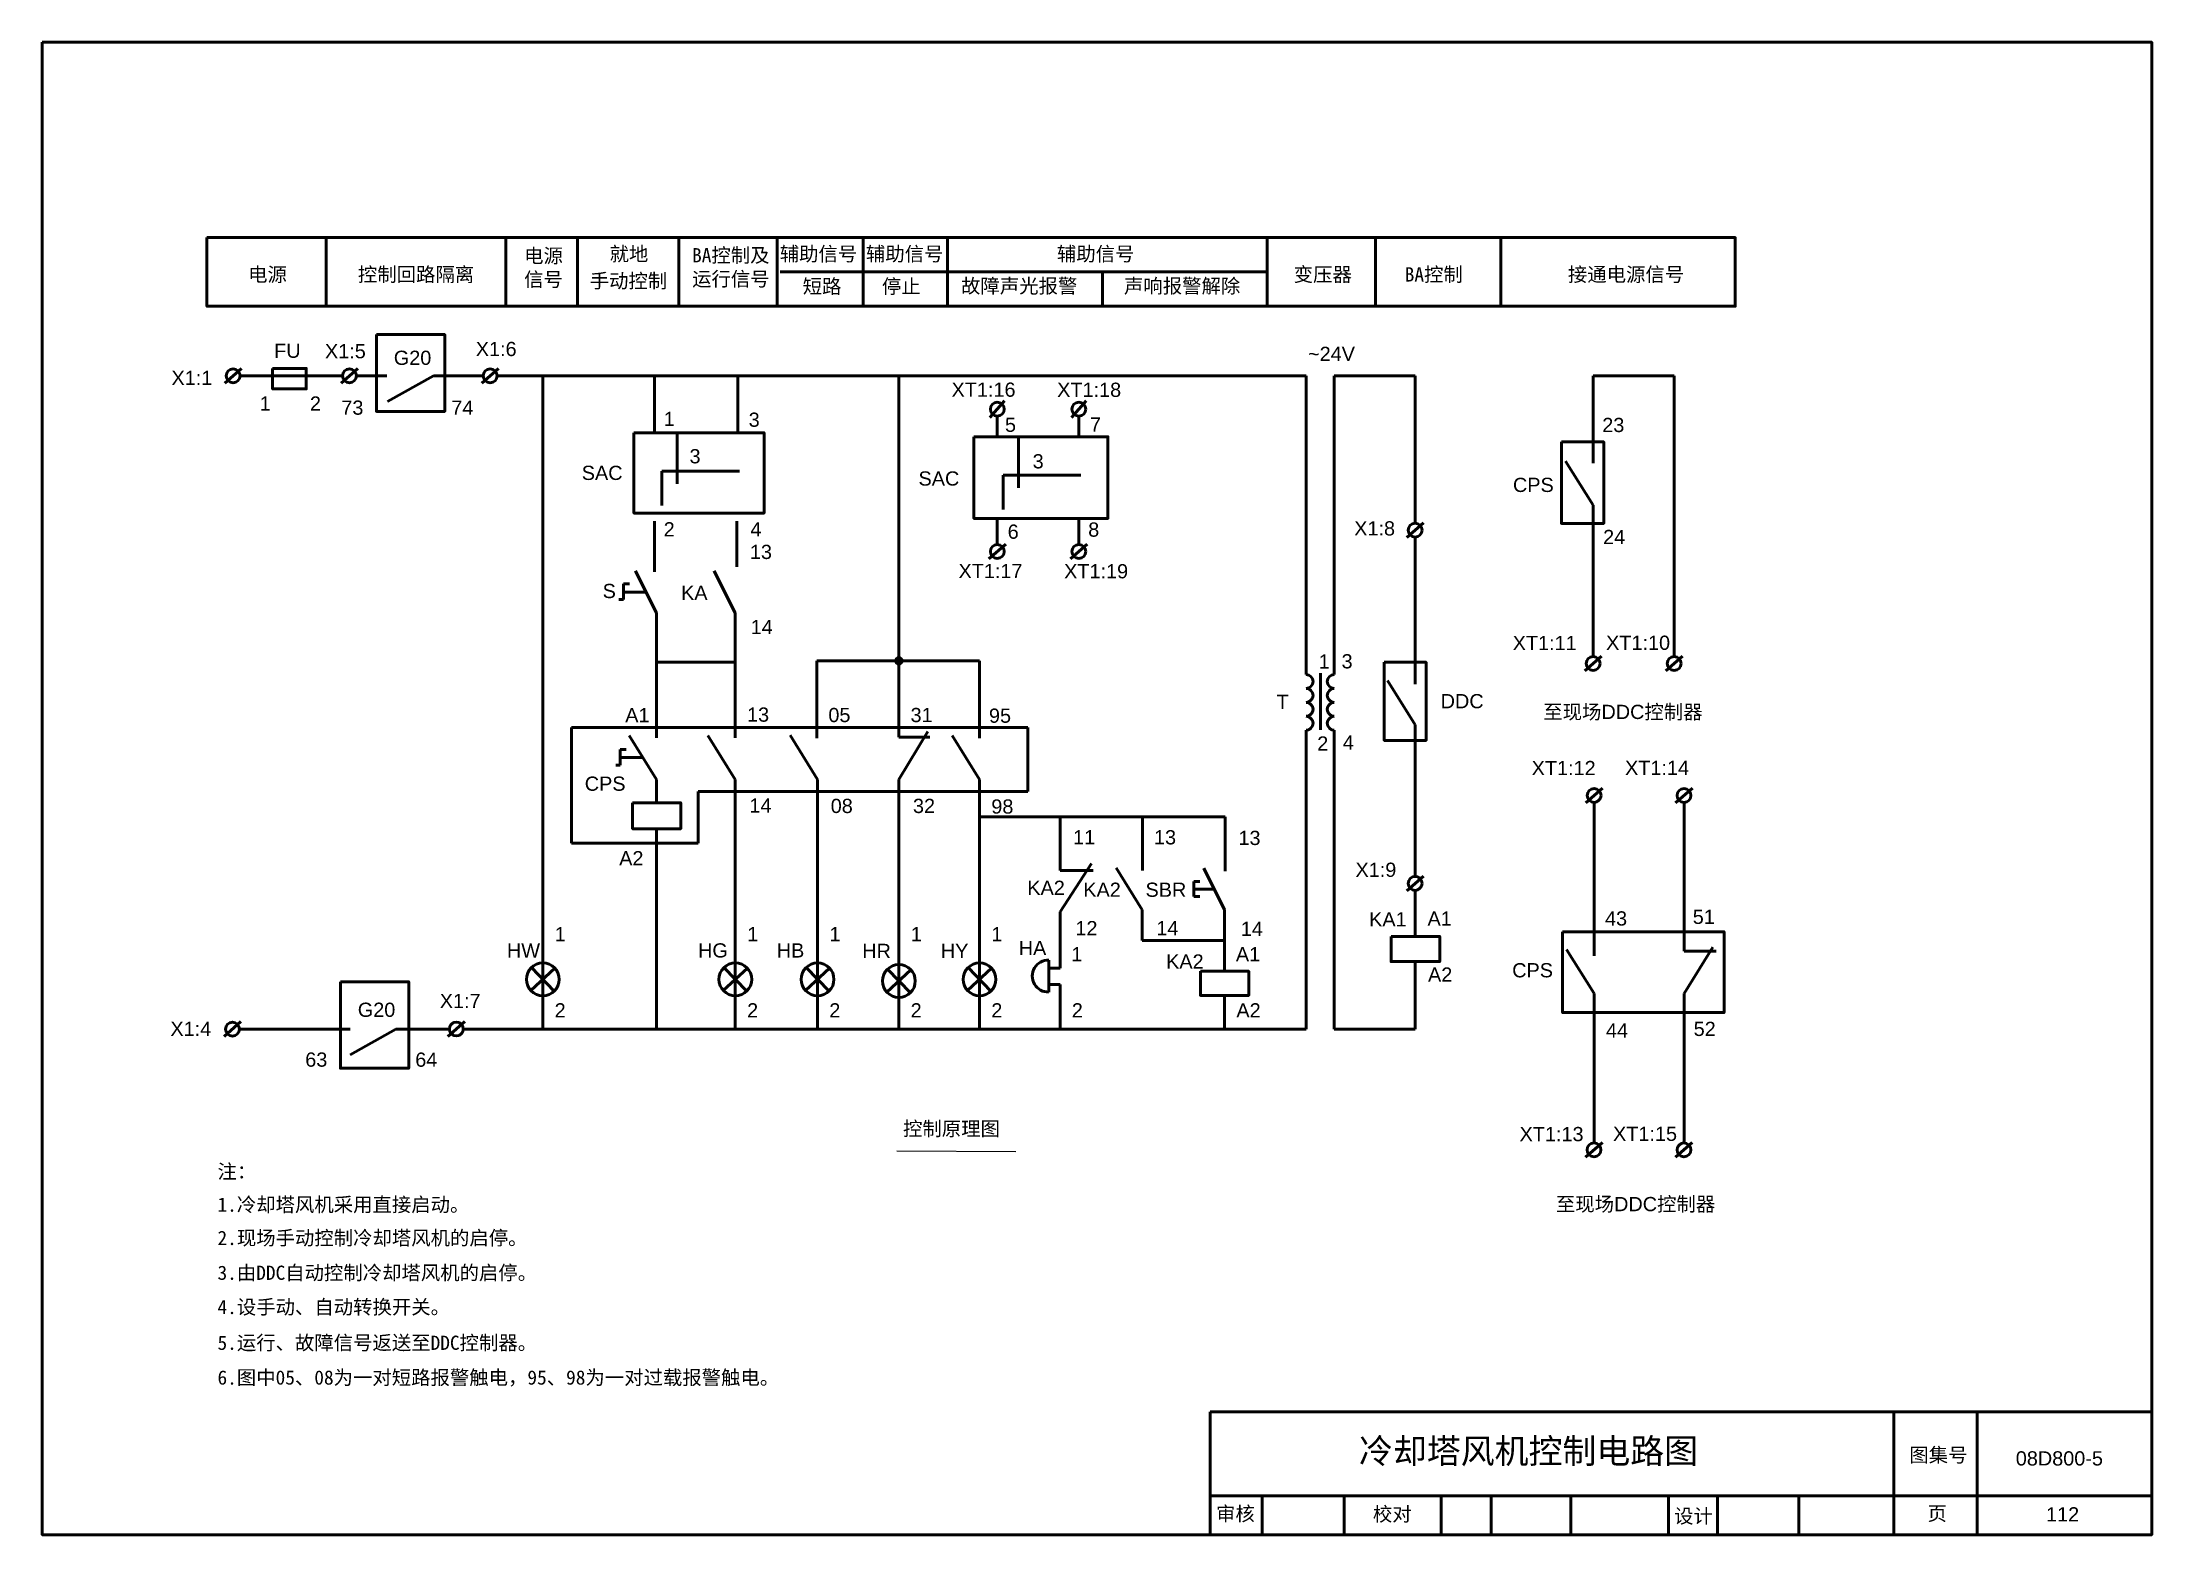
# Model space of a CAD drawing. Header units: millimetres. Extents: x 5809 to 12778, y 2843 to 6004.
# Drawn here: x 5809 to 6106, y 2842.9 to 3052.9 of the extents above; entities outside this region: 5.
import ezdxf

# ---------------------------------------------------------------- set-up
doc = ezdxf.new("R2010")
doc.units = ezdxf.units.MM
doc.layers.add('文字', color=7, linetype='Continuous', lineweight=25)
doc.layers.add('粗实线', color=7, linetype='Continuous', lineweight=50)
doc.styles.get("Standard").update_dxf_attribs({"font": 'arial.ttf'})

msp = doc.modelspace()

# ---------------------------------------------------------------- hatches: boundary and pattern name
at = {"layer": '粗实线'}
h = msp.add_hatch(color=18, dxfattribs=at)
h.dxf.hatch_style = 1
h.paths.add_polyline_path([(5929.2, 2965.83, 1), (5930.11, 2965.83, 1)])

# ---------------------------------------------------------------- linework, layer by layer
at = {"layer": '文字'}
msp.add_line((5929.36, 2896.9), (5946.11, 2896.81), dxfattribs=at)
at = {"layer": '粗实线'}
for p, q in [((12620.74, 5964.14), (12624.47, 5970.28)), ((12620.74, 5970.02), (12624.56, 5970.02)), ((5849.02, 3025.37), (5849.02, 3015.72)), ((5874.32, 3025.37), (5874.32, 3015.72)), ((5884.4, 3025.37), (5884.4, 3015.72)), ((5898.69, 3025.37), (5898.69, 3015.72)), ((5912.54, 3025.37), (5912.54, 3015.72)), ((5924.62, 3025.37), (5924.62, 3015.72)), ((5936.52, 3025.37), (5936.52, 3015.72)), ((5981.51, 3025.37), (5981.51, 3015.72)), ((5996.77, 3025.37), (5996.77, 3015.72)), ((6014.42, 3025.37), (6014.42, 3015.72)), ((5912.92, 3020.55), (5981.51, 3020.55)), ((5958.32, 3020.55), (5958.32, 3015.72)), ((5834.74, 3004.89), (5837.1, 3006.97)), ((5851.32, 3005.92), (5836.88, 3005.92)), ((5851.12, 3004.89), (5853.48, 3006.97)), ((5857.55, 3005.92), (5853.28, 3005.92)), ((5864.12, 3005.92), (5857.68, 3002.29)), ((5871.14, 3005.92), (5864.12, 3005.92)), ((5870.94, 3004.89), (5873.3, 3006.97)), ((5986.98, 3005.92), (5873.1, 3005.92)), ((5879.53, 3005.92), (5879.53, 2914.02)), ((5895.26, 3005.92), (5895.26, 2997.91)), ((5906.99, 3005.92), (5906.99, 2997.91)), ((5929.66, 3005.92), (5929.66, 2966.28)), ((5986.98, 2963.89), (5986.98, 3005.92)), ((5990.95, 3005.92), (6002.33, 3005.92)), ((5990.95, 2963.89), (5990.95, 3005.92)), ((6002.33, 3005.92), (6002.33, 2985.17)), ((6027.39, 3005.92), (6038.8, 3005.92)), ((6027.39, 2993.62), (6027.39, 3005.92)), ((6038.8, 3005.92), (6038.8, 2966.43)), ((5944.54, 3002.41), (5942.46, 3000.05)), ((5943.51, 3000.26), (5943.51, 2997.36)), ((5956.04, 3002.41), (5953.96, 3000.05)), ((5955, 3000.26), (5955, 2997.36)), ((5898.46, 2997.91), (5898.46, 2990.71)), ((5946.5, 2997.36), (5946.5, 2990.16)), ((6027.39, 2987.71), (6023.52, 2993.92)), ((5896.3, 2987.67), (5896.3, 2992.51)), ((5896.3, 2992.51), (5907.23, 2992.51)), ((5944.33, 2987.12), (5944.33, 2991.96)), ((5944.33, 2991.96), (5955.27, 2991.96)), ((5895.25, 2985.48), (5895.25, 2978.33)), ((5906.82, 2985.48), (5906.82, 2979.07)), ((5943.51, 2982.18), (5943.51, 2985.86)), ((5955, 2982.18), (5955, 2985.86)), ((6001.15, 2983.16), (6003.51, 2985.24)), ((6027.39, 2966.43), (6027.39, 2987.71)), ((5942.33, 2980.17), (5944.69, 2982.25)), ((5953.82, 2980.17), (5956.18, 2982.25)), ((6002.33, 2983.22), (6002.33, 2962.54)), ((5890.87, 2975.5), (5890.87, 2976.65)), ((5890.87, 2976.65), (5891.71, 2976.65)), ((5895.55, 2972.52), (5892.56, 2978.48)), ((5906.63, 2972.52), (5903.63, 2978.48)), ((5890.87, 2974.43), (5890.22, 2974.43)), ((5894.05, 2975.5), (5890.87, 2975.5)), ((5890.87, 2975.5), (5890.87, 2974.43)), ((5895.55, 2954.97), (5895.55, 2972.52)), ((5906.63, 2954.97), (5906.63, 2972.52)), ((5895.55, 2965.62), (5906.63, 2965.62)), ((5918.12, 2954.95), (5918.12, 2965.83)), ((5918.12, 2965.83), (5929.2, 2965.83)), ((5929.66, 2965.37), (5929.66, 2955.1)), ((5930.11, 2965.83), (5941.01, 2965.83)), ((5941.01, 2965.83), (5941.01, 2954.95)), ((5989.02, 2964.1), (5989.02, 2956.12)), ((6026.21, 2964.42), (6028.57, 2966.5)), ((6037.62, 2964.41), (6039.98, 2966.49)), ((6002.33, 2956.84), (5998.46, 2963.05)), ((5883.58, 2940.19), (5883.58, 2956.44)), ((5883.58, 2956.44), (5947.79, 2956.44)), ((5895.55, 2949.11), (5891.68, 2955.32)), ((5906.63, 2949.11), (5902.76, 2955.32)), ((5918.21, 2949.14), (5914.34, 2955.35)), ((5933.71, 2955.9), (5929.66, 2949.14)), ((5941.01, 2949.11), (5937.14, 2955.32)), ((5947.79, 2956.44), (5947.79, 2947.46)), ((5986.98, 2914.02), (5986.98, 2956.06)), ((5990.95, 2914.02), (5990.95, 2956.06)), ((6002.33, 2956.84), (6002.33, 2935.49)), ((5890.44, 2952.22), (5890.44, 2953.37)), ((5890.44, 2953.37), (5891.28, 2953.37)), ((5893.62, 2952.22), (5890.44, 2952.22)), ((5890.44, 2952.22), (5890.44, 2951.14)), ((5929.66, 2955.1), (5934, 2955.1)), ((5890.44, 2951.14), (5889.79, 2951.14)), ((5895.55, 2945.86), (5895.55, 2949.14)), ((5901.4, 2947.46), (5901.4, 2940.19)), ((5947.79, 2947.46), (5901.4, 2947.46)), ((5906.63, 2914.02), (5906.63, 2949.14)), ((5918.21, 2914.02), (5918.21, 2949.14)), ((5929.66, 2949.14), (5929.66, 2914.02)), ((5941.01, 2949.11), (5941.01, 2914.02)), ((6026.35, 2945.85), (6028.71, 2947.93)), ((6039.01, 2945.84), (6041.37, 2947.92)), ((5941.01, 2943.87), (5975.58, 2943.87)), ((5952.34, 2943.87), (5952.34, 2936.33)), ((5963.96, 2943.87), (5963.96, 2936.33)), ((5975.58, 2943.87), (5975.58, 2936.23)), ((6027.53, 2945.91), (6027.53, 2924.34)), ((6040.19, 2945.91), (6040.19, 2924.99)), ((5895.55, 2942.19), (5895.55, 2914.02)), ((5901.4, 2940.19), (5883.58, 2940.19)), ((5956.78, 2937.29), (5952.34, 2930.5)), ((5952.34, 2936.33), (5957.03, 2936.33)), ((5963.93, 2930.81), (5960.26, 2936.68)), ((5971.2, 2933.72), (5971.2, 2934.78)), ((5971.2, 2934.78), (5972.03, 2934.78)), ((5975.51, 2930.81), (5972.57, 2936.63)), ((6001.15, 2933.47), (6003.51, 2935.55)), ((5974.04, 2933.72), (5971.2, 2933.72)), ((5971.2, 2933.72), (5971.2, 2932.65)), ((5971.2, 2932.65), (5972.03, 2932.65)), ((6002.33, 2933.53), (6002.33, 2927.06)), ((5952.34, 2930.5), (5952.34, 2922.59)), ((5963.93, 2926.48), (5963.93, 2930.81)), ((5975.51, 2922.16), (5975.51, 2930.81)), ((5975.51, 2926.48), (5963.93, 2926.48)), ((6040.19, 2919), (6044.26, 2925.53)), ((5881.23, 2922.57), (5877.83, 2919.44)), ((5877.92, 2922.67), (5881.14, 2919.35)), ((5908.33, 2922.57), (5904.93, 2919.44)), ((5905.02, 2922.67), (5908.24, 2919.35)), ((5919.91, 2922.57), (5916.5, 2919.44)), ((5916.59, 2922.67), (5919.82, 2919.35)), ((5942.71, 2922.57), (5939.31, 2919.44)), ((5939.4, 2922.67), (5942.62, 2919.35)), ((5950.77, 2923.7), (5950.75, 2919.22)), ((5952.34, 2922.59), (5950.75, 2922.59)), ((6002.33, 2923.51), (6002.33, 2914.02)), ((6027.53, 2919), (6023.66, 2925.21)), ((6040.19, 2924.99), (6040.19, 2924.99)), ((6040.19, 2924.99), (6044.71, 2924.97)), ((5931.36, 2922.34), (5927.95, 2919.21)), ((5928.04, 2922.44), (5931.27, 2919.12)), ((5950.75, 2920.29), (5952.34, 2920.29)), ((5952.34, 2920.29), (5952.34, 2914.02)), ((5975.51, 2918.76), (5975.51, 2914.02)), ((6027.53, 2919), (6027.53, 2898)), ((6040.19, 2919), (6040.19, 2897.99)), ((5834.66, 2912.97), (5837.01, 2915.06)), ((5836.81, 2914.02), (5852.4, 2914.02)), ((5858.83, 2914.02), (5852.4, 2910.39)), ((5858.83, 2914.02), (5866.37, 2914.02)), ((5866.17, 2912.99), (5868.53, 2915.07)), ((5868.33, 2914.02), (5986.98, 2914.02)), ((6002.33, 2914.02), (5990.95, 2914.02)), ((6026.34, 2895.98), (6028.7, 2898.06)), ((6039, 2895.98), (6041.36, 2898.06)), ((5973.46, 2842.86), (5973.46, 2860.14)), ((5973.46, 2860.14), (6106.05, 2860.14)), ((6069.71, 2860.14), (6069.71, 2842.86)), ((6081.47, 2860.14), (6081.47, 2842.86)), ((5973.46, 2848.34), (6106.05, 2848.34)), ((5980.81, 2848.34), (5980.81, 2842.86)), ((5992.36, 2848.34), (5992.36, 2842.86)), ((6005.98, 2848.34), (6005.98, 2842.86)), ((6013.03, 2848.34), (6013.03, 2842.86)), ((6024.25, 2848.34), (6024.25, 2842.86)), ((6038.02, 2848.34), (6038.02, 2842.86)), ((6044.92, 2848.34), (6044.92, 2842.86)), ((6056.34, 2848.34), (6056.34, 2842.86))]:
    msp.add_line(p, q, dxfattribs=at)
for points in [[(5809.05, 3052.86), (6106.05, 3052.86), (6106.05, 2842.86), (5809.05, 2842.86)], [(5832.25, 3025.37), (6047.41, 3025.37), (6047.41, 3015.72), (5832.25, 3015.72)], [(5856.11, 3011.72), (5865.73, 3011.72), (5865.73, 3000.92), (5856.11, 3000.92)], [(5841.48, 3006.96), (5846.23, 3006.96), (5846.23, 3004.08), (5841.48, 3004.08)], [(5892.36, 2997.91), (5910.69, 2997.91), (5910.69, 2986.62), (5892.36, 2986.62)], [(5940.23, 2997.36), (5959.08, 2997.36), (5959.08, 2985.86), (5940.23, 2985.86)], [(6022.93, 2996.62), (6028.9, 2996.62), (6028.9, 2985.15), (6022.93, 2985.15)], [(5997.98, 2965.63), (6003.88, 2965.63), (6003.88, 2954.63), (5997.98, 2954.63)], [(5892.17, 2945.86), (5898.94, 2945.86), (5898.94, 2942.19), (5892.17, 2942.19)], [(5998.95, 2927.06), (6005.8, 2927.06), (6005.8, 2923.51), (5998.95, 2923.51)], [(6023.09, 2927.7), (6045.84, 2927.7), (6045.84, 2916.34), (6023.09, 2916.34)], [(5851.03, 2920.66), (5860.65, 2920.66), (5860.65, 2908.51), (5851.03, 2908.51)], [(5972.11, 2922.16), (5978.91, 2922.16), (5978.91, 2918.76), (5972.11, 2918.76)]]:
    msp.add_lwpolyline(points, close=True, dxfattribs=at)
for centre, radius in [((5835.92, 3005.93), 0.977), ((5852.3, 3005.92), 0.977), ((5872.12, 3005.92), 0.977), ((5943.51, 3001.23), 0.977), ((5955, 3001.23), 0.977), ((6002.33, 2984.2), 0.977), ((5943.51, 2981.21), 0.977), ((5955, 2981.21), 0.977), ((5929.66, 2965.83), 0.454), ((6027.39, 2965.45), 0.977), ((6038.8, 2965.45), 0.977), ((6027.53, 2946.89), 0.977), ((6040.19, 2946.88), 0.977), ((6002.33, 2934.51), 0.977), ((5879.53, 2921.01), 2.31), ((5906.63, 2921.01), 2.31), ((5918.21, 2921.01), 2.31), ((5929.66, 2920.78), 2.31), ((5941.01, 2921.01), 2.31), ((5835.83, 2914.01), 0.977), ((5867.35, 2914.02), 0.977), ((6027.52, 2897.02), 0.977), ((6040.18, 2897.01), 0.977)]:
    msp.add_circle(centre, radius, dxfattribs=at)
for centre, radius, start, end in [((5986.98, 2962.91), 0.979, 270, 90), ((5986.98, 2960.96), 0.979, 270, 90), ((5990.95, 2962.91), 0.979, 90, 270), ((5990.95, 2960.96), 0.979, 90, 270), ((5986.98, 2959), 0.979, 270, 90), ((5990.95, 2959), 0.979, 90, 270), ((5986.98, 2957.04), 0.979, 270, 90), ((5990.95, 2957.04), 0.979, 90, 270), ((5950.67, 2921.46), 2.24, 87.4426, 272.1046)]:
    msp.add_arc(centre, radius, start, end, dxfattribs=at)

# ---------------------------------------------------------------- texts
at = {"layer": '文字', "char_height": 2, "attachment_point": 1}
for s, width, heights, insert in [('A1', 7.9741, [0], (12774.82, 5809.01)), ('A2', 7.9741, [0], (12774.82, 5801.53)), ('{\\fSimSun|b0|i0|c134|p2;电源信号}', 7.9741, [0], (5876.9, 3023.82)), ('{\\fSimSun|b0|i0|c134|p2;就地}', 7.9741, [0], (5888.92, 3024.08)), ('{\\fSimSun|b0|i0|c134|p2;BA控制及运行信号}', 12.7455, [0], (5900.54, 3023.89)), ('{\\fSimSun|b0|i0|c134|p2;辅助信号}', 14.5032, [0], (5912.88, 3024.08)), ('{\\fSimSun|b0|i0|c134|p2;辅助信号}', 14.5032, [0], (5925.02, 3024.08)), ('{\\fSimSun|b0|i0|c134|p2;辅助信号}', 14.5032, [0], (5951.91, 3024.08)), ('{\\fSimSun|b0|i0|c134|p2;电源}', 7.9741, [0], (5838.04, 3021.19)), ('{\\fSimSun|b0|i0|c134|p2;控制回路隔离}', 18.5664, [0], (5853.5, 3021.19)), ('{\\fSimSun|b0|i0|c134|p2;手动控制}', 16.2379, [0], (5886.13, 3020.29)), ('{\\fSimSun|b0|i0|c134|p2;变压器}', 13.0158, [0], (5985.24, 3021.19)), ('{\\fSimSun|b0|i0|c134|p2;BA控制}', 12.7455, [0], (6000.87, 3021.19)), ('{\\fSimSun|b0|i0|c134|p2;接通电源信号}', 20.9136, [0], (6023.85, 3021.19)), ('{\\fSimSun|b0|i0|c134|p2;短路}', 16.2379, [0], (5916.11, 3019.51)), ('{\\fSimSun|b0|i0|c134|p2;停止}', 16.2379, [0], (5927.26, 3019.51)), ('{\\fSimSun|b0|i0|c134|p2;故障声光报警}', 19.3808, [0], (5938.41, 3019.57)), ('{\\fSimSun|b0|i0|c134|p2;声响报警解除}', 19.2361, [0], (5961.35, 3019.57)), ('FU', 7.9741, [0], (5841.7, 3010.45)), ('X1:5', 7.9741, [0], (5848.86, 3010.39)), ('G20', 7.9741, [0], (5858.55, 3009.46)), ('X1:6', 7.9741, [0], (5870.09, 3010.7)), ('~24V', 7.9741, [0], (5987.26, 3010.01)), ('X1:1', 7.9741, [0], (5827.25, 3006.63)), ('1', 7.9741, [0], (5839.67, 3003.04)), ('2', 7.9741, [0], (5846.74, 3003.02)), ('XT1:16', 7.9741, [0], (5937.07, 3004.98)), ('XT1:18', 7.9741, [0], (5951.94, 3004.96)), ('73', 7.9741, [0], (5851.16, 3002.45)), ('74', 7.9741, [0], (5866.64, 3002.44)), ('1', 7.9741, [0], (5896.55, 3000.86)), ('3', 7.9741, [0], (5908.51, 3000.75)), ('5', 7.9741, [0], (5944.59, 3000.04)), ('7', 7.9741, [0], (5956.56, 3000.08)), ('23', 7.9741, [0], (6028.68, 3000.01)), ('3', 7.9741, [0], (5900.18, 2995.61)), ('3', 7.9741, [0], (5948.49, 2994.9)), ('SAC', 7.9741, [0], (5885.01, 2993.27)), ('SAC', 7.9741, [0], (5932.42, 2992.48)), ('CPS', 7.9741, [0], (6016.11, 2991.58)), ('2', 7.9741, [0], (5896.54, 2985.33)), ('4', 7.9741, [0], (5908.75, 2985.33)), ('6', 7.9741, [0], (5944.97, 2985)), ('8', 7.9741, [0], (5956.31, 2985.29)), ('X1:8', 7.9741, [0], (5993.76, 2985.46)), ('13', 7.9741, [0], (5908.68, 2982.15)), ('24', 7.9741, [0], (6028.8, 2984.25)), ('XT1:17', 7.9741, [0], (5938.05, 2979.46)), ('XT1:19', 7.9741, [0], (5952.92, 2979.43)), ('S', 7.9741, [0], (5887.95, 2976.65)), ('KA', 7.9741, [0], (5898.99, 2976.39)), ('14', 7.9741, [0], (5908.79, 2971.58)), ('XT1:11', 7.9741, [0], (6016.07, 2969.33)), ('XT1:10', 7.9741, [0], (6029.22, 2969.37)), ('1', 7.9741, [0], (5988.76, 2966.74)), ('3', 7.9741, [0], (5991.98, 2966.76)), ('DDC', 7.9741, [1.52], (6005.93, 2961.15)), ('A1', 7.9741, [0], (5891.13, 2959.18)), ('13', 7.9741, [0], (5908.28, 2959.26)), ('05', 7.9741, [0], (5919.73, 2959.2)), ('31', 7.9741, [0], (5931.3, 2959.2)), ('95', 7.9741, [0], (5942.34, 2959.11)), ('T', 7.9741, [0], (5982.82, 2961.07)), ('{\\fSimSun|b0|i0|c134|p2;至现场}DDC{\\fSimSun|b0|i0|c134|p2;控制器}', 39.0742, [1.52], (6020.38, 2959.64)), ('2', 7.9741, [0], (5988.55, 2955.19)), ('4', 7.9741, [0], (5992.15, 2955.33)), ('CPS', 7.9741, [0], (5885.43, 2949.54)), ('XT1:12', 7.9741, [0], (6018.74, 2951.74)), ('XT1:14', 7.9741, [0], (6031.89, 2951.77)), ('14', 7.9741, [0], (5908.61, 2946.47)), ('08', 7.9741, [0], (5920.06, 2946.41)), ('32', 7.9741, [0], (5931.64, 2946.41)), ('98', 7.9741, [0], (5942.67, 2946.33)), ('11', 7.9741, [0], (5954.18, 2942)), ('13', 7.9741, [0], (5965.57, 2942)), ('13', 7.9741, [0], (5977.46, 2941.91)), ('A2', 7.9741, [0], (5890.28, 2939.05)), ('X1:9', 7.9741, [0], (5993.94, 2937.43)), ('KA2', 7.9741, [0], (5947.74, 2934.89)), ('KA2', 7.9741, [0], (5955.62, 2934.62)), ('SBR', 7.9741, [0], (5964.38, 2934.62)), ('12', 7.9741, [0], (5954.51, 2929.21)), ('14', 7.9741, [0], (5965.9, 2929.21)), ('14', 7.9741, [0], (5977.79, 2929.12)), ('KA1', 7.9741, [0], (5995.86, 2930.46)), ('A1', 7.9741, [0], (6004.08, 2930.57)), ('43', 7.9741, [0], (6029.07, 2930.58)), ('51', 7.9741, [0], (6041.42, 2930.81)), ('HW', 7.9741, [0], (5874.48, 2926.06)), ('1', 7.9741, [0], (5881.2, 2928.37)), ('HG', 7.9741, [0], (5901.38, 2926.08)), ('1', 7.9741, [0], (5908.3, 2928.37)), ('HB', 7.9741, [0], (5912.46, 2926.08)), ('1', 7.9741, [0], (5919.88, 2928.37)), ('HR', 7.9741, [0], (5924.5, 2926.01)), ('1', 7.9741, [0], (5931.33, 2928.37)), ('HY', 7.9741, [0], (5935.56, 2926.01)), ('1', 7.9741, [0], (5942.68, 2928.37)), ('HA', 7.9741, [0], (5946.53, 2926.42)), ('1', 7.9741, [0], (5953.93, 2925.54)), ('A1', 7.9741, [0], (5977.1, 2925.54)), ('KA2', 7.9741, [0], (5967.28, 2924.52)), ('A2', 7.9741, [0], (6004.15, 2922.68)), ('CPS', 7.9741, [0], (6016, 2923.29)), ('G20', 7.9741, [0], (5853.48, 2917.73)), ('X1:7', 7.9741, [0], (5865.02, 2918.97)), ('2', 7.9741, [0], (5881.19, 2917.65)), ('2', 7.9741, [0], (5908.29, 2917.65)), ('2', 7.9741, [0], (5919.86, 2917.65)), ('2', 7.9741, [0], (5931.31, 2917.65)), ('2', 7.9741, [0], (5942.67, 2917.65)), ('2', 7.9741, [0], (5954, 2917.65)), ('A2', 7.9741, [0], (5977.17, 2917.65)), ('X1:4', 7.9741, [0], (5827.1, 2915.05)), ('44', 7.9741, [0], (6029.2, 2914.81)), ('52', 7.9741, [0], (6041.55, 2915.04)), ('63', 7.9741, [0], (5846.08, 2910.72)), ('64', 7.9741, [0], (5861.57, 2910.71)), ('{\\fSimSun|b0|i0|c134|p2;控制原理图}', 39.0742, [1.52], (5930.24, 2901)), ('XT1:13', 7.9741, [0], (6017.04, 2900.24)), ('XT1:15', 7.9741, [0], (6030.2, 2900.28)), ('{\\fSimSun|b0|i0|c134|p2;注：}', 39.0742, [1.52], (5833.73, 2894.98)), ('{\\fSimSun|b0|i0|c134|p2;1.冷却塔风机采用直接启动。}', 39.0742, [1.52], (5833.73, 2890.32)), ('{\\fSimSun|b0|i0|c134|p2;至现场}DDC{\\fSimSun|b0|i0|c134|p2;控制器}', 39.0742, [1.52], (6022.16, 2890.39)), ('{\\fSimSun|b0|i0|c134|p2;2.现场手动控制冷却塔风机的启停。}', 60.0229, [1.52], (5833.73, 2885.63)), ('{\\fSimSun|b0|i0|c134|p2;3.由DDC自动控制冷却塔风机的启停。}', 65.7067, [1.52], (5833.73, 2880.73)), ('{\\fSimSun|b0|i0|c134|p2;4.设手动、自动转换开关。}', 39.0742, [1.52], (5833.73, 2875.91)), ('{\\fSimSun|b0|i0|c134|p2;5.运行、故障信号返送至DDC控制器。}', 54.2837, [1.52], (5833.73, 2870.88)), ('{\\fSimSun|b0|i0|c134|p2;6.图中05、08为一对短路报警触电，95、98为一对过载报警触电。}', 110.7489, [1.52], (5833.73, 2865.99)), ('{\\fSimSun|b0|i0|c134|p2;审核}', 39.0742, [1.52], (5974.31, 2846.83))]:
    msp.add_mtext_dynamic_manual_height_columns(s, width=width, gutter_width=12.5, heights=heights, dxfattribs=dict(at, insert=insert))
at = {"layer": '粗实线', "insert": (11693.48, 6004.04), "char_height": 2, "attachment_point": 1}
msp.add_mtext_dynamic_manual_height_columns('2', width=7.9741, gutter_width=12.5, heights=[0], dxfattribs=at)
at = {"layer": '粗实线', "attachment_point": 1}
for s, insert, char_height, width in [('{\\fSimSun|b0|i0|c134|p2;冷却塔风机控制电路图}', (5994.43, 2856.4), 3.5, 79.6041), ('{\\fSimSun|b0|i0|c134|p2;图集号}', (6071.92, 2855.09), 2, 14.7205), ('08D800-5', (6086.9, 2854.61), 2, 12.6458), ('{\\fSimSun|b0|i0|c134|p2;校对}', (5996.39, 2846.78), 2, 5.7369), ('{\\fSimSun|b0|i0|c134|p2;设计}', (6038.79, 2846.5), 2, 8.7402), ('页', (6074.47, 2846.86), 2, 2.5575), ('112', (6091.16, 2846.74), 2, 4.4206)]:
    msp.add_mtext(s, dxfattribs=dict(at, insert=insert, char_height=char_height, width=width))

doc.saveas('drawing.dxf')
